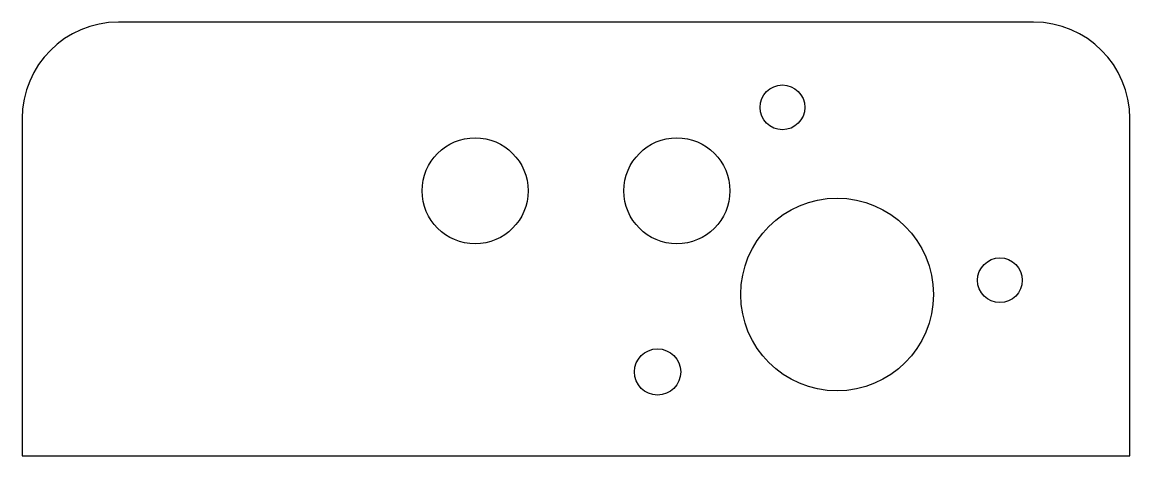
# Model space of a CAD drawing. Header units: millimetres. Extents: x -115 to 115, y -45 to 45.
import ezdxf

# ---------------------------------------------------------------- set-up
doc = ezdxf.new("R2010")
doc.units = ezdxf.units.MM

msp = doc.modelspace()

# ---------------------------------------------------------------- linework, layer by layer
at = {"color": 7, "linetype": 'Continuous', "lineweight": 25}
for p, q in [((95, 45), (-95, 45)), ((-115, 25), (-115, -45)), ((115, -45), (115, 25)), ((-115, -45), (115, -45))]:
    msp.add_line(p, q, dxfattribs=at)
for centre, radius in [((42.86, 27.32), 4.65), ((-20.95, 10), 11), ((20.95, 10), 11), ((54.21, -11.52), 20), ((88.02, -8.56), 4.65), ((16.94, -27.6), 4.8)]:
    msp.add_circle(centre, radius, dxfattribs=at)
for centre, start, end in [((-95, 25), 90, 180), ((95, 25), 0, 90)]:
    msp.add_arc(centre, 20, start, end, dxfattribs=at)

doc.saveas('drawing.dxf')
